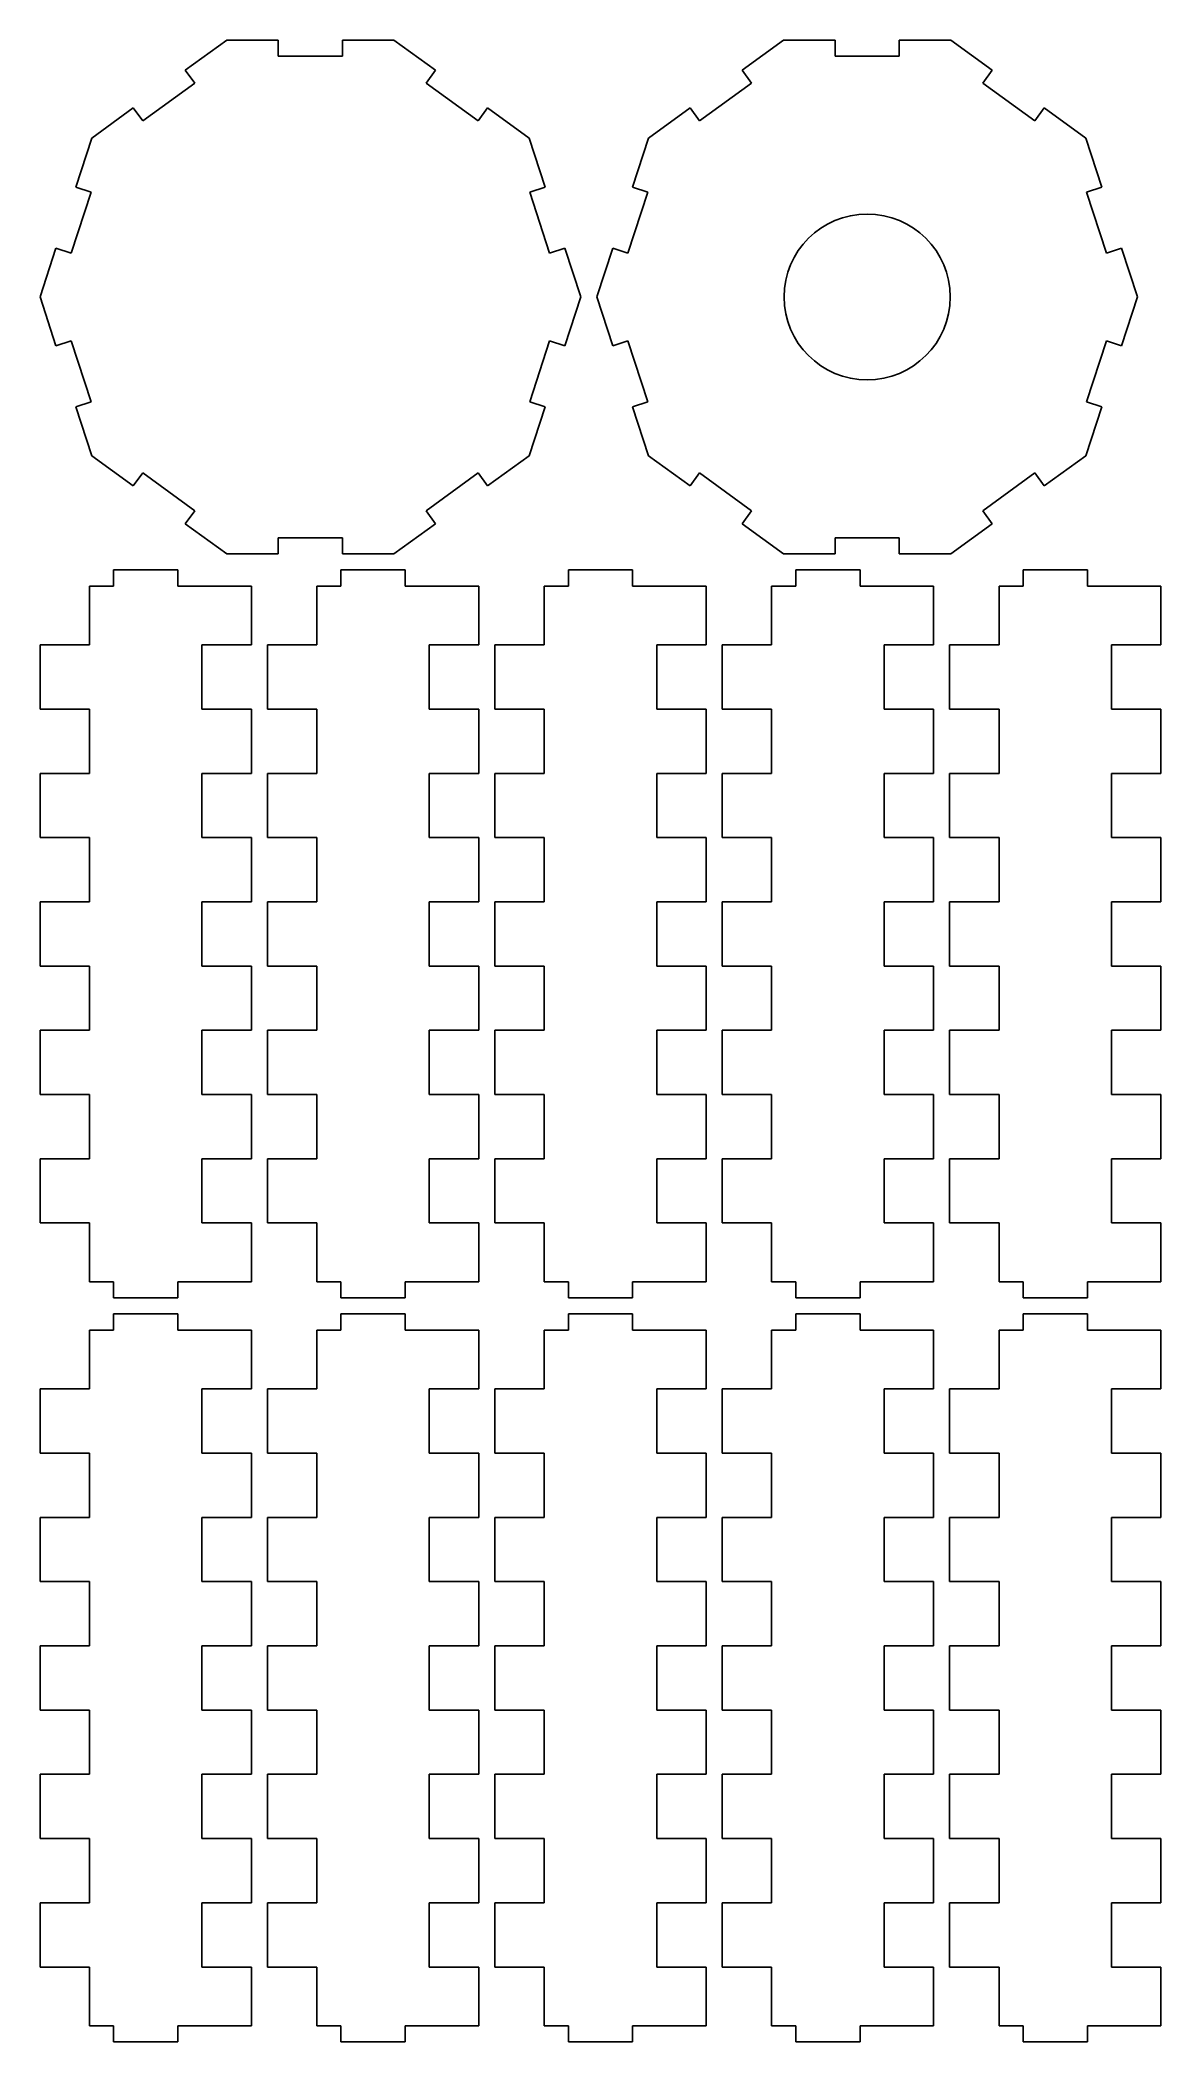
# Model space of a CAD drawing. Header units: inches. Extents: x 0 to 209, y 3 to 377.
import ezdxf

# ---------------------------------------------------------------- set-up
doc = ezdxf.new("R2010")
doc.units = ezdxf.units.IN
doc.header["$MEASUREMENT"] = 0
for name, color, linetype in [('bottom_outsideCutPath', 7, 'Continuous'), ('side0_outsideCutPath', 7, 'Continuous'), ('side1_outsideCutPath', 7, 'Continuous'), ('side2_outsideCutPath', 7, 'Continuous'), ('side3_outsideCutPath', 7, 'Continuous'), ('side4_outsideCutPath', 7, 'Continuous'), ('side5_outsideCutPath', 7, 'Continuous'), ('side6_outsideCutPath', 7, 'Continuous'), ('side7_outsideCutPath', 7, 'Continuous'), ('side8_outsideCutPath', 7, 'Continuous'), ('side9_outsideCutPath', 7, 'Continuous'), ('top_outsideCutPath', 7, 'Continuous')]:
    doc.layers.add(name, color=color, linetype=linetype)

msp = doc.modelspace()

# ---------------------------------------------------------------- linework, layer by layer
at = {"linetype": 'Continuous'}
msp.add_circle((154.41, 329), 15.5, dxfattribs=at)
at = {"layer": 'bottom_outsideCutPath'}
for p, q in [((131.05, 371.36), (138.81, 377)), ((138.81, 377), (148.41, 377)), ((148.41, 377), (148.41, 374)), ((148.41, 374), (160.41, 374)), ((160.41, 374), (160.41, 377)), ((160.41, 377), (170.01, 377)), ((170.01, 377), (177.77, 371.36)), ((132.81, 368.93), (131.05, 371.36)), ((177.77, 371.36), (176.01, 368.93)), ((123.11, 361.88), (132.81, 368.93)), ((176.01, 368.93), (185.71, 361.88)), ((113.58, 358.67), (121.34, 364.31)), ((121.34, 364.31), (123.11, 361.88)), ((185.71, 361.88), (187.48, 364.31)), ((187.48, 364.31), (195.24, 358.67)), ((110.61, 349.54), (113.58, 358.67)), ((195.24, 358.67), (198.21, 349.54)), ((109.76, 337.2), (113.47, 348.61)), ((113.47, 348.61), (110.61, 349.54)), ((198.21, 349.54), (195.35, 348.61)), ((195.35, 348.61), (199.06, 337.2)), ((103.94, 329), (106.91, 338.13)), ((106.91, 338.13), (109.76, 337.2)), ((199.06, 337.2), (201.92, 338.13)), ((201.92, 338.13), (204.88, 329)), ((106.91, 319.87), (103.94, 329)), ((204.88, 329), (201.92, 319.87)), ((109.76, 320.8), (106.91, 319.87)), ((113.47, 309.39), (109.76, 320.8)), ((199.06, 320.8), (195.35, 309.39)), ((201.92, 319.87), (199.06, 320.8)), ((110.61, 308.46), (113.47, 309.39)), ((113.58, 299.33), (110.61, 308.46)), ((198.21, 308.46), (195.24, 299.33)), ((195.35, 309.39), (198.21, 308.46)), ((121.34, 293.69), (113.58, 299.33)), ((195.24, 299.33), (187.48, 293.69)), ((123.11, 296.12), (121.34, 293.69)), ((132.81, 289.07), (123.11, 296.12)), ((185.71, 296.12), (176.01, 289.07)), ((187.48, 293.69), (185.71, 296.12)), ((131.05, 286.64), (132.81, 289.07)), ((176.01, 289.07), (177.77, 286.64)), ((138.81, 281), (131.05, 286.64)), ((177.77, 286.64), (170.01, 281)), ((148.41, 281), (138.81, 281)), ((160.41, 284), (148.41, 284)), ((148.41, 284), (148.41, 281)), ((160.41, 281), (160.41, 284)), ((170.01, 281), (160.41, 281))]:
    msp.add_line(p, q, dxfattribs=at)
at = {"layer": 'side0_outsideCutPath'}
for p, q in [((25.73, 278), (13.73, 278)), ((13.73, 278), (13.73, 275)), ((25.73, 275), (25.73, 278)), ((9.23, 275), (9.23, 264)), ((13.73, 275), (9.23, 275)), ((39.45, 275), (25.73, 275)), ((39.45, 264), (39.45, 275)), ((9.23, 264), (0, 264)), ((0, 264), (0, 252)), ((30.22, 252), (30.22, 264)), ((30.22, 264), (39.45, 264)), ((0, 252), (9.23, 252)), ((9.23, 252), (9.23, 240)), ((39.45, 252), (30.22, 252)), ((39.45, 240), (39.45, 252)), ((9.23, 240), (0, 240)), ((0, 240), (0, 228)), ((30.22, 228), (30.22, 240)), ((30.22, 240), (39.45, 240)), ((0, 228), (9.23, 228)), ((9.23, 228), (9.23, 216)), ((39.45, 228), (30.22, 228)), ((39.45, 216), (39.45, 228)), ((9.23, 216), (0, 216)), ((0, 216), (0, 204)), ((30.22, 204), (30.22, 216)), ((30.22, 216), (39.45, 216)), ((0, 204), (9.23, 204)), ((9.23, 204), (9.23, 192)), ((39.45, 204), (30.22, 204)), ((39.45, 192), (39.45, 204)), ((9.23, 192), (0, 192)), ((0, 192), (0, 180)), ((30.22, 180), (30.22, 192)), ((30.22, 192), (39.45, 192)), ((0, 180), (9.23, 180)), ((9.23, 180), (9.23, 168)), ((39.45, 180), (30.22, 180)), ((39.45, 168), (39.45, 180)), ((9.23, 168), (0, 168)), ((0, 168), (0, 156)), ((30.22, 156), (30.22, 168)), ((30.22, 168), (39.45, 168)), ((0, 156), (9.23, 156)), ((9.23, 156), (9.23, 145)), ((39.45, 156), (30.22, 156)), ((39.45, 145), (39.45, 156)), ((9.23, 145), (13.73, 145)), ((13.73, 145), (13.73, 142)), ((25.73, 142), (25.73, 145)), ((25.73, 145), (39.45, 145)), ((13.73, 142), (25.73, 142))]:
    msp.add_line(p, q, dxfattribs=at)
at = {"layer": 'side1_outsideCutPath'}
for p, q in [((25.73, 139), (13.73, 139)), ((13.73, 139), (13.73, 136)), ((25.73, 136), (25.73, 139)), ((9.23, 136), (9.23, 125)), ((13.73, 136), (9.23, 136)), ((39.45, 136), (25.73, 136)), ((39.45, 125), (39.45, 136)), ((9.23, 125), (0, 125)), ((0, 125), (0, 113)), ((30.22, 113), (30.22, 125)), ((30.22, 125), (39.45, 125)), ((0, 113), (9.23, 113)), ((9.23, 113), (9.23, 101)), ((39.45, 113), (30.22, 113)), ((39.45, 101), (39.45, 113)), ((9.23, 101), (0, 101)), ((0, 101), (0, 89)), ((30.22, 89), (30.22, 101)), ((30.22, 101), (39.45, 101)), ((0, 89), (9.23, 89)), ((9.23, 89), (9.23, 77)), ((39.45, 89), (30.22, 89)), ((39.45, 77), (39.45, 89)), ((9.23, 77), (0, 77)), ((0, 77), (0, 65)), ((30.22, 65), (30.22, 77)), ((30.22, 77), (39.45, 77)), ((0, 65), (9.23, 65)), ((9.23, 65), (9.23, 53)), ((39.45, 65), (30.22, 65)), ((39.45, 53), (39.45, 65)), ((9.23, 53), (0, 53)), ((0, 53), (0, 41)), ((30.22, 41), (30.22, 53)), ((30.22, 53), (39.45, 53)), ((0, 41), (9.23, 41)), ((9.23, 41), (9.23, 29)), ((39.45, 41), (30.22, 41)), ((39.45, 29), (39.45, 41)), ((9.23, 29), (0, 29)), ((0, 29), (0, 17)), ((30.22, 17), (30.22, 29)), ((30.22, 29), (39.45, 29)), ((0, 17), (9.23, 17)), ((9.23, 17), (9.23, 6)), ((39.45, 17), (30.22, 17)), ((39.45, 6), (39.45, 17)), ((9.23, 6), (13.73, 6)), ((13.73, 6), (13.73, 3)), ((25.73, 3), (25.73, 6)), ((25.73, 6), (39.45, 6)), ((13.73, 3), (25.73, 3))]:
    msp.add_line(p, q, dxfattribs=at)
at = {"layer": 'side2_outsideCutPath'}
for p, q in [((68.18, 278), (56.18, 278)), ((56.18, 278), (56.18, 275)), ((68.18, 275), (68.18, 278)), ((51.68, 275), (51.68, 264)), ((56.18, 275), (51.68, 275)), ((81.9, 275), (68.18, 275)), ((81.9, 264), (81.9, 275)), ((51.68, 264), (42.45, 264)), ((42.45, 264), (42.45, 252)), ((72.67, 252), (72.67, 264)), ((72.67, 264), (81.9, 264)), ((42.45, 252), (51.68, 252)), ((51.68, 252), (51.68, 240)), ((81.9, 252), (72.67, 252)), ((81.9, 240), (81.9, 252)), ((51.68, 240), (42.45, 240)), ((42.45, 240), (42.45, 228)), ((72.67, 228), (72.67, 240)), ((72.67, 240), (81.9, 240)), ((42.45, 228), (51.68, 228)), ((51.68, 228), (51.68, 216)), ((81.9, 228), (72.67, 228)), ((81.9, 216), (81.9, 228)), ((51.68, 216), (42.45, 216)), ((42.45, 216), (42.45, 204)), ((72.67, 204), (72.67, 216)), ((72.67, 216), (81.9, 216)), ((42.45, 204), (51.68, 204)), ((51.68, 204), (51.68, 192)), ((81.9, 204), (72.67, 204)), ((81.9, 192), (81.9, 204)), ((51.68, 192), (42.45, 192)), ((42.45, 192), (42.45, 180)), ((72.67, 180), (72.67, 192)), ((72.67, 192), (81.9, 192)), ((42.45, 180), (51.68, 180)), ((51.68, 180), (51.68, 168)), ((81.9, 180), (72.67, 180)), ((81.9, 168), (81.9, 180)), ((51.68, 168), (42.45, 168)), ((42.45, 168), (42.45, 156)), ((72.67, 156), (72.67, 168)), ((72.67, 168), (81.9, 168)), ((42.45, 156), (51.68, 156)), ((51.68, 156), (51.68, 145)), ((81.9, 156), (72.67, 156)), ((81.9, 145), (81.9, 156)), ((51.68, 145), (56.18, 145)), ((56.18, 145), (56.18, 142)), ((68.18, 142), (68.18, 145)), ((68.18, 145), (81.9, 145)), ((56.18, 142), (68.18, 142))]:
    msp.add_line(p, q, dxfattribs=at)
at = {"layer": 'side3_outsideCutPath'}
for p, q in [((68.18, 139), (56.18, 139)), ((56.18, 139), (56.18, 136)), ((68.18, 136), (68.18, 139)), ((51.68, 136), (51.68, 125)), ((56.18, 136), (51.68, 136)), ((81.9, 136), (68.18, 136)), ((81.9, 125), (81.9, 136)), ((51.68, 125), (42.45, 125)), ((42.45, 125), (42.45, 113)), ((72.67, 113), (72.67, 125)), ((72.67, 125), (81.9, 125)), ((42.45, 113), (51.68, 113)), ((51.68, 113), (51.68, 101)), ((81.9, 113), (72.67, 113)), ((81.9, 101), (81.9, 113)), ((51.68, 101), (42.45, 101)), ((42.45, 101), (42.45, 89)), ((72.67, 89), (72.67, 101)), ((72.67, 101), (81.9, 101)), ((42.45, 89), (51.68, 89)), ((51.68, 89), (51.68, 77)), ((81.9, 89), (72.67, 89)), ((81.9, 77), (81.9, 89)), ((51.68, 77), (42.45, 77)), ((42.45, 77), (42.45, 65)), ((72.67, 65), (72.67, 77)), ((72.67, 77), (81.9, 77)), ((42.45, 65), (51.68, 65)), ((51.68, 65), (51.68, 53)), ((81.9, 65), (72.67, 65)), ((81.9, 53), (81.9, 65)), ((51.68, 53), (42.45, 53)), ((42.45, 53), (42.45, 41)), ((72.67, 41), (72.67, 53)), ((72.67, 53), (81.9, 53)), ((42.45, 41), (51.68, 41)), ((51.68, 41), (51.68, 29)), ((81.9, 41), (72.67, 41)), ((81.9, 29), (81.9, 41)), ((51.68, 29), (42.45, 29)), ((42.45, 29), (42.45, 17)), ((72.67, 17), (72.67, 29)), ((72.67, 29), (81.9, 29)), ((42.45, 17), (51.68, 17)), ((51.68, 17), (51.68, 6)), ((81.9, 17), (72.67, 17)), ((81.9, 6), (81.9, 17)), ((51.68, 6), (56.18, 6)), ((56.18, 6), (56.18, 3)), ((68.18, 3), (68.18, 6)), ((68.18, 6), (81.9, 6)), ((56.18, 3), (68.18, 3))]:
    msp.add_line(p, q, dxfattribs=at)
at = {"layer": 'side4_outsideCutPath'}
for p, q in [((110.63, 278), (98.63, 278)), ((98.63, 278), (98.63, 275)), ((110.63, 275), (110.63, 278)), ((94.13, 275), (94.13, 264)), ((98.63, 275), (94.13, 275)), ((124.35, 275), (110.63, 275)), ((124.35, 264), (124.35, 275)), ((94.13, 264), (84.9, 264)), ((84.9, 264), (84.9, 252)), ((115.12, 252), (115.12, 264)), ((115.12, 264), (124.35, 264)), ((84.9, 252), (94.13, 252)), ((94.13, 252), (94.13, 240)), ((124.35, 252), (115.12, 252)), ((124.35, 240), (124.35, 252)), ((94.13, 240), (84.9, 240)), ((84.9, 240), (84.9, 228)), ((115.12, 228), (115.12, 240)), ((115.12, 240), (124.35, 240)), ((84.9, 228), (94.13, 228)), ((94.13, 228), (94.13, 216)), ((124.35, 228), (115.12, 228)), ((124.35, 216), (124.35, 228)), ((94.13, 216), (84.9, 216)), ((84.9, 216), (84.9, 204)), ((115.12, 204), (115.12, 216)), ((115.12, 216), (124.35, 216)), ((84.9, 204), (94.13, 204)), ((94.13, 204), (94.13, 192)), ((124.35, 204), (115.12, 204)), ((124.35, 192), (124.35, 204)), ((94.13, 192), (84.9, 192)), ((84.9, 192), (84.9, 180)), ((115.12, 180), (115.12, 192)), ((115.12, 192), (124.35, 192)), ((84.9, 180), (94.13, 180)), ((94.13, 180), (94.13, 168)), ((124.35, 180), (115.12, 180)), ((124.35, 168), (124.35, 180)), ((94.13, 168), (84.9, 168)), ((84.9, 168), (84.9, 156)), ((115.12, 156), (115.12, 168)), ((115.12, 168), (124.35, 168)), ((84.9, 156), (94.13, 156)), ((94.13, 156), (94.13, 145)), ((124.35, 156), (115.12, 156)), ((124.35, 145), (124.35, 156)), ((94.13, 145), (98.63, 145)), ((98.63, 145), (98.63, 142)), ((110.63, 142), (110.63, 145)), ((110.63, 145), (124.35, 145)), ((98.63, 142), (110.63, 142))]:
    msp.add_line(p, q, dxfattribs=at)
at = {"layer": 'side5_outsideCutPath'}
for p, q in [((110.63, 139), (98.63, 139)), ((98.63, 139), (98.63, 136)), ((110.63, 136), (110.63, 139)), ((94.13, 136), (94.13, 125)), ((98.63, 136), (94.13, 136)), ((124.35, 136), (110.63, 136)), ((124.35, 125), (124.35, 136)), ((94.13, 125), (84.9, 125)), ((84.9, 125), (84.9, 113)), ((115.12, 113), (115.12, 125)), ((115.12, 125), (124.35, 125)), ((84.9, 113), (94.13, 113)), ((94.13, 113), (94.13, 101)), ((124.35, 113), (115.12, 113)), ((124.35, 101), (124.35, 113)), ((94.13, 101), (84.9, 101)), ((84.9, 101), (84.9, 89)), ((115.12, 89), (115.12, 101)), ((115.12, 101), (124.35, 101)), ((84.9, 89), (94.13, 89)), ((94.13, 89), (94.13, 77)), ((124.35, 89), (115.12, 89)), ((124.35, 77), (124.35, 89)), ((94.13, 77), (84.9, 77)), ((84.9, 77), (84.9, 65)), ((115.12, 65), (115.12, 77)), ((115.12, 77), (124.35, 77)), ((84.9, 65), (94.13, 65)), ((94.13, 65), (94.13, 53)), ((124.35, 65), (115.12, 65)), ((124.35, 53), (124.35, 65)), ((94.13, 53), (84.9, 53)), ((84.9, 53), (84.9, 41)), ((115.12, 41), (115.12, 53)), ((115.12, 53), (124.35, 53)), ((84.9, 41), (94.13, 41)), ((94.13, 41), (94.13, 29)), ((124.35, 41), (115.12, 41)), ((124.35, 29), (124.35, 41)), ((94.13, 29), (84.9, 29)), ((84.9, 29), (84.9, 17)), ((115.12, 17), (115.12, 29)), ((115.12, 29), (124.35, 29)), ((84.9, 17), (94.13, 17)), ((94.13, 17), (94.13, 6)), ((124.35, 17), (115.12, 17)), ((124.35, 6), (124.35, 17)), ((94.13, 6), (98.63, 6)), ((98.63, 6), (98.63, 3)), ((110.63, 3), (110.63, 6)), ((110.63, 6), (124.35, 6)), ((98.63, 3), (110.63, 3))]:
    msp.add_line(p, q, dxfattribs=at)
at = {"layer": 'side6_outsideCutPath'}
for p, q in [((153.08, 278), (141.08, 278)), ((141.08, 278), (141.08, 275)), ((153.08, 275), (153.08, 278)), ((136.58, 275), (136.58, 264)), ((141.08, 275), (136.58, 275)), ((166.8, 275), (153.08, 275)), ((166.8, 264), (166.8, 275)), ((136.58, 264), (127.35, 264)), ((127.35, 264), (127.35, 252)), ((157.57, 252), (157.57, 264)), ((157.57, 264), (166.8, 264)), ((127.35, 252), (136.58, 252)), ((136.58, 252), (136.58, 240)), ((166.8, 252), (157.57, 252)), ((166.8, 240), (166.8, 252)), ((136.58, 240), (127.35, 240)), ((127.35, 240), (127.35, 228)), ((157.57, 228), (157.57, 240)), ((157.57, 240), (166.8, 240)), ((127.35, 228), (136.58, 228)), ((136.58, 228), (136.58, 216)), ((166.8, 228), (157.57, 228)), ((166.8, 216), (166.8, 228)), ((136.58, 216), (127.35, 216)), ((127.35, 216), (127.35, 204)), ((157.57, 204), (157.57, 216)), ((157.57, 216), (166.8, 216)), ((127.35, 204), (136.58, 204)), ((136.58, 204), (136.58, 192)), ((166.8, 204), (157.57, 204)), ((166.8, 192), (166.8, 204)), ((136.58, 192), (127.35, 192)), ((127.35, 192), (127.35, 180)), ((157.57, 180), (157.57, 192)), ((157.57, 192), (166.8, 192)), ((127.35, 180), (136.58, 180)), ((136.58, 180), (136.58, 168)), ((166.8, 180), (157.57, 180)), ((166.8, 168), (166.8, 180)), ((136.58, 168), (127.35, 168)), ((127.35, 168), (127.35, 156)), ((157.57, 156), (157.57, 168)), ((157.57, 168), (166.8, 168)), ((127.35, 156), (136.58, 156)), ((136.58, 156), (136.58, 145)), ((166.8, 156), (157.57, 156)), ((166.8, 145), (166.8, 156)), ((136.58, 145), (141.08, 145)), ((141.08, 145), (141.08, 142)), ((153.08, 142), (153.08, 145)), ((153.08, 145), (166.8, 145)), ((141.08, 142), (153.08, 142))]:
    msp.add_line(p, q, dxfattribs=at)
at = {"layer": 'side7_outsideCutPath'}
for p, q in [((153.08, 139), (141.08, 139)), ((141.08, 139), (141.08, 136)), ((153.08, 136), (153.08, 139)), ((136.58, 136), (136.58, 125)), ((141.08, 136), (136.58, 136)), ((166.8, 136), (153.08, 136)), ((166.8, 125), (166.8, 136)), ((136.58, 125), (127.35, 125)), ((127.35, 125), (127.35, 113)), ((157.57, 113), (157.57, 125)), ((157.57, 125), (166.8, 125)), ((127.35, 113), (136.58, 113)), ((136.58, 113), (136.58, 101)), ((166.8, 113), (157.57, 113)), ((166.8, 101), (166.8, 113)), ((136.58, 101), (127.35, 101)), ((127.35, 101), (127.35, 89)), ((157.57, 89), (157.57, 101)), ((157.57, 101), (166.8, 101)), ((127.35, 89), (136.58, 89)), ((136.58, 89), (136.58, 77)), ((166.8, 89), (157.57, 89)), ((166.8, 77), (166.8, 89)), ((136.58, 77), (127.35, 77)), ((127.35, 77), (127.35, 65)), ((157.57, 65), (157.57, 77)), ((157.57, 77), (166.8, 77)), ((127.35, 65), (136.58, 65)), ((136.58, 65), (136.58, 53)), ((166.8, 65), (157.57, 65)), ((166.8, 53), (166.8, 65)), ((136.58, 53), (127.35, 53)), ((127.35, 53), (127.35, 41)), ((157.57, 41), (157.57, 53)), ((157.57, 53), (166.8, 53)), ((127.35, 41), (136.58, 41)), ((136.58, 41), (136.58, 29)), ((166.8, 41), (157.57, 41)), ((166.8, 29), (166.8, 41)), ((136.58, 29), (127.35, 29)), ((127.35, 29), (127.35, 17)), ((157.57, 17), (157.57, 29)), ((157.57, 29), (166.8, 29)), ((127.35, 17), (136.58, 17)), ((136.58, 17), (136.58, 6)), ((166.8, 17), (157.57, 17)), ((166.8, 6), (166.8, 17)), ((136.58, 6), (141.08, 6)), ((141.08, 6), (141.08, 3)), ((153.08, 3), (153.08, 6)), ((153.08, 6), (166.8, 6)), ((141.08, 3), (153.08, 3))]:
    msp.add_line(p, q, dxfattribs=at)
at = {"layer": 'side8_outsideCutPath'}
for p, q in [((195.53, 278), (183.53, 278)), ((183.53, 278), (183.53, 275)), ((195.53, 275), (195.53, 278)), ((179.04, 275), (179.04, 264)), ((183.53, 275), (179.04, 275)), ((209.25, 275), (195.53, 275)), ((209.25, 264), (209.25, 275)), ((179.04, 264), (169.8, 264)), ((169.8, 264), (169.8, 252)), ((200.02, 252), (200.02, 264)), ((200.02, 264), (209.25, 264)), ((169.8, 252), (179.04, 252)), ((179.04, 252), (179.04, 240)), ((209.25, 252), (200.02, 252)), ((209.25, 240), (209.25, 252)), ((179.04, 240), (169.8, 240)), ((169.8, 240), (169.8, 228)), ((200.02, 228), (200.02, 240)), ((200.02, 240), (209.25, 240)), ((169.8, 228), (179.04, 228)), ((179.04, 228), (179.04, 216)), ((209.25, 228), (200.02, 228)), ((209.25, 216), (209.25, 228)), ((179.04, 216), (169.8, 216)), ((169.8, 216), (169.8, 204)), ((200.02, 204), (200.02, 216)), ((200.02, 216), (209.25, 216)), ((169.8, 204), (179.04, 204)), ((179.04, 204), (179.04, 192)), ((209.25, 204), (200.02, 204)), ((209.25, 192), (209.25, 204)), ((179.04, 192), (169.8, 192)), ((169.8, 192), (169.8, 180)), ((200.02, 180), (200.02, 192)), ((200.02, 192), (209.25, 192)), ((169.8, 180), (179.04, 180)), ((179.04, 180), (179.04, 168)), ((209.25, 180), (200.02, 180)), ((209.25, 168), (209.25, 180)), ((179.04, 168), (169.8, 168)), ((169.8, 168), (169.8, 156)), ((200.02, 156), (200.02, 168)), ((200.02, 168), (209.25, 168)), ((169.8, 156), (179.04, 156)), ((179.04, 156), (179.04, 145)), ((209.25, 156), (200.02, 156)), ((209.25, 145), (209.25, 156)), ((179.04, 145), (183.53, 145)), ((183.53, 145), (183.53, 142)), ((195.53, 142), (195.53, 145)), ((195.53, 145), (209.25, 145)), ((183.53, 142), (195.53, 142))]:
    msp.add_line(p, q, dxfattribs=at)
at = {"layer": 'side9_outsideCutPath'}
for p, q in [((195.53, 139), (183.53, 139)), ((183.53, 139), (183.53, 136)), ((195.53, 136), (195.53, 139)), ((179.04, 136), (179.04, 125)), ((183.53, 136), (179.04, 136)), ((209.25, 136), (195.53, 136)), ((209.25, 125), (209.25, 136)), ((179.04, 125), (169.8, 125)), ((169.8, 125), (169.8, 113)), ((200.02, 113), (200.02, 125)), ((200.02, 125), (209.25, 125)), ((169.8, 113), (179.04, 113)), ((179.04, 113), (179.04, 101)), ((209.25, 113), (200.02, 113)), ((209.25, 101), (209.25, 113)), ((179.04, 101), (169.8, 101)), ((169.8, 101), (169.8, 89)), ((200.02, 89), (200.02, 101)), ((200.02, 101), (209.25, 101)), ((169.8, 89), (179.04, 89)), ((179.04, 89), (179.04, 77)), ((209.25, 89), (200.02, 89)), ((209.25, 77), (209.25, 89)), ((179.04, 77), (169.8, 77)), ((169.8, 77), (169.8, 65)), ((200.02, 65), (200.02, 77)), ((200.02, 77), (209.25, 77)), ((169.8, 65), (179.04, 65)), ((179.04, 65), (179.04, 53)), ((209.25, 65), (200.02, 65)), ((209.25, 53), (209.25, 65)), ((179.04, 53), (169.8, 53)), ((169.8, 53), (169.8, 41)), ((200.02, 41), (200.02, 53)), ((200.02, 53), (209.25, 53)), ((169.8, 41), (179.04, 41)), ((179.04, 41), (179.04, 29)), ((209.25, 41), (200.02, 41)), ((209.25, 29), (209.25, 41)), ((179.04, 29), (169.8, 29)), ((169.8, 29), (169.8, 17)), ((200.02, 17), (200.02, 29)), ((200.02, 29), (209.25, 29)), ((169.8, 17), (179.04, 17)), ((179.04, 17), (179.04, 6)), ((209.25, 17), (200.02, 17)), ((209.25, 6), (209.25, 17)), ((179.04, 6), (183.53, 6)), ((183.53, 6), (183.53, 3)), ((195.53, 3), (195.53, 6)), ((195.53, 6), (209.25, 6)), ((183.53, 3), (195.53, 3))]:
    msp.add_line(p, q, dxfattribs=at)
at = {"layer": 'top_outsideCutPath'}
for p, q in [((27.11, 371.36), (34.87, 377)), ((34.87, 377), (44.47, 377)), ((44.47, 377), (44.47, 374)), ((44.47, 374), (56.47, 374)), ((56.47, 374), (56.47, 377)), ((56.47, 377), (66.07, 377)), ((66.07, 377), (73.83, 371.36)), ((28.87, 368.93), (27.11, 371.36)), ((73.83, 371.36), (72.07, 368.93)), ((19.17, 361.88), (28.87, 368.93)), ((72.07, 368.93), (81.77, 361.88)), ((9.64, 358.67), (17.4, 364.31)), ((17.4, 364.31), (19.17, 361.88)), ((81.77, 361.88), (83.54, 364.31)), ((83.54, 364.31), (91.3, 358.67)), ((6.67, 349.54), (9.64, 358.67)), ((91.3, 358.67), (94.27, 349.54)), ((5.82, 337.2), (9.53, 348.61)), ((9.53, 348.61), (6.67, 349.54)), ((94.27, 349.54), (91.41, 348.61)), ((91.41, 348.61), (95.12, 337.2)), ((0, 329), (2.97, 338.13)), ((2.97, 338.13), (5.82, 337.2)), ((95.12, 337.2), (97.98, 338.13)), ((97.98, 338.13), (100.94, 329)), ((2.97, 319.87), (0, 329)), ((100.94, 329), (97.98, 319.87)), ((5.82, 320.8), (2.97, 319.87)), ((9.53, 309.39), (5.82, 320.8)), ((95.12, 320.8), (91.41, 309.39)), ((97.98, 319.87), (95.12, 320.8)), ((6.67, 308.46), (9.53, 309.39)), ((9.64, 299.33), (6.67, 308.46)), ((94.27, 308.46), (91.3, 299.33)), ((91.41, 309.39), (94.27, 308.46)), ((17.4, 293.69), (9.64, 299.33)), ((91.3, 299.33), (83.54, 293.69)), ((19.17, 296.12), (17.4, 293.69)), ((28.87, 289.07), (19.17, 296.12)), ((81.77, 296.12), (72.07, 289.07)), ((83.54, 293.69), (81.77, 296.12)), ((27.11, 286.64), (28.87, 289.07)), ((72.07, 289.07), (73.83, 286.64)), ((34.87, 281), (27.11, 286.64)), ((73.83, 286.64), (66.07, 281)), ((44.47, 281), (34.87, 281)), ((56.47, 284), (44.47, 284)), ((44.47, 284), (44.47, 281)), ((56.47, 281), (56.47, 284)), ((66.07, 281), (56.47, 281))]:
    msp.add_line(p, q, dxfattribs=at)

doc.saveas('drawing.dxf')
